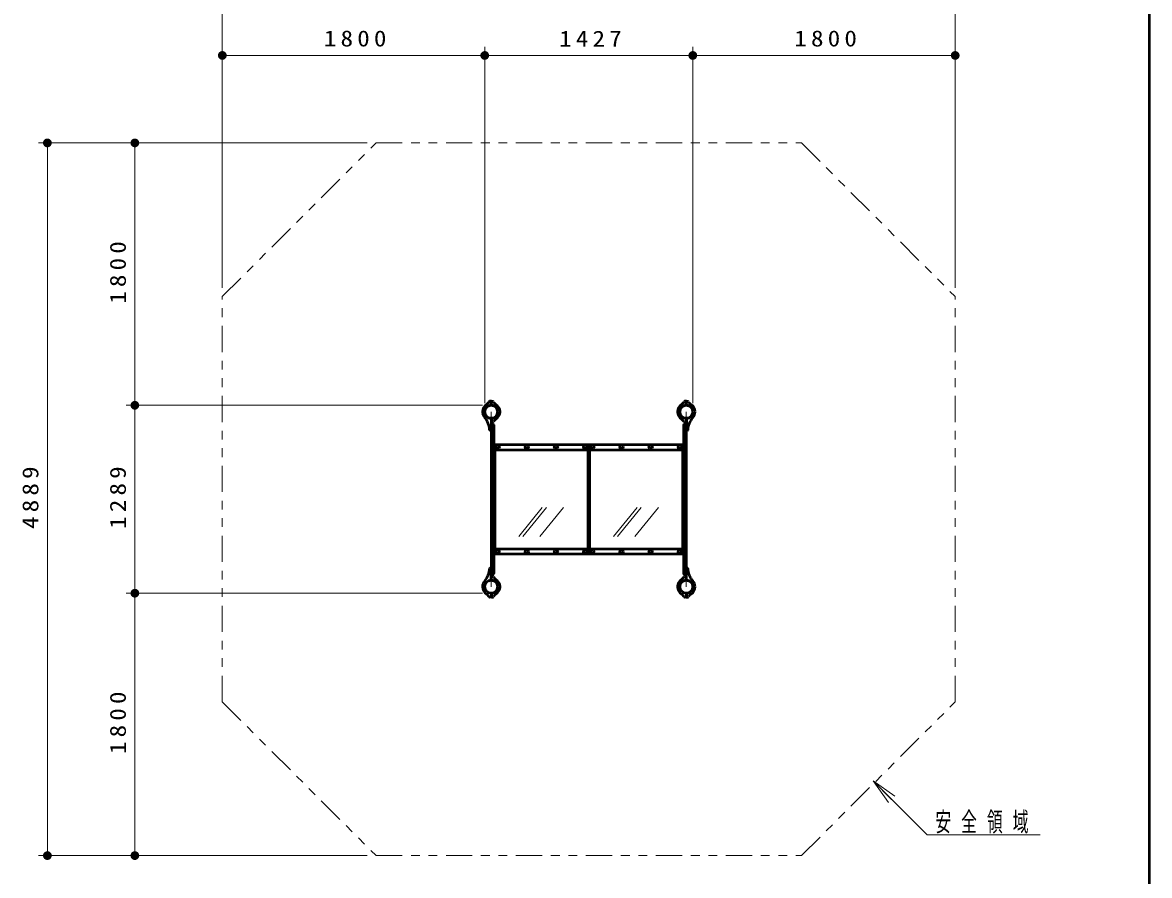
# Model space of a CAD drawing. Units: millimetres on the paper, with parts at other scales. Extents: x -385 to 0, y 0 to 267.
# Drawn here: x -128.8 to 0, y 79.6 to 177.1 of the extents above; entities that cross this region are included whole.
import ezdxf

# ---------------------------------------------------------------- set-up
doc = ezdxf.new("R2010")
doc.units = ezdxf.units.MM
for name, pattern in [('USER1', [4.5, 2.5, -2]), ('USER2', [6, 3, -1, 1, -1]), ('USER3', [8, 3, -1, 1, -1, 1, -1])]:
    doc.linetypes.add(name, pattern=pattern)
doc.layers.add('LY_1', color=140, linetype='Continuous', lineweight=50)
doc.styles.add('ＭＳ ゴシック', font='')
doc.styles.get('ＭＳ ゴシック').set_extended_font_data('MS Gothic')

# ---------------------------------------------------------------- blocks, each defined once
blk = doc.blocks.new('filled_dot')
at = {"color": 0, "linetype": 'Continuous', "lineweight": -2, "const_width": 1.25}
blk.add_lwpolyline([(-0.625, 0, 1), (0.625, 0, 1)], format="xyb", close=True, dxfattribs=at)

msp = doc.modelspace()

# ---------------------------------------------------------------- linework, layer by layer
at = {"layer": 'LY_1'}
for p, q in [((0, 127), (0, 267)), ((-75.312, 133.777), (-75.434, 133.773)), ((-75.278, 133.351), (-75.278, 133.744)), ((-75.228, 133.351), (-75.228, 133.744)), ((-75.193, 133.777), (-75.062, 133.773)), ((-74.267, 132.737), (-74.264, 132.737)), ((-53.939, 132.737), (-53.942, 132.737)), ((-53.012, 133.777), (-53.143, 133.773)), ((-52.978, 133.351), (-52.978, 133.744)), ((-52.928, 133.351), (-52.928, 133.744)), ((-52.893, 133.777), (-52.772, 133.773)), ((-75.278, 131.789), (-75.278, 130.479)), ((-75.228, 131.789), (-75.228, 131.396)), ((-74.267, 132.403), (-74.264, 132.403)), ((-53.939, 132.403), (-53.942, 132.403)), ((-52.978, 131.789), (-52.978, 131.396)), ((-52.928, 131.789), (-52.928, 130.479)), ((-75.313, 130.446), (-75.4, 130.451)), ((-75.253, 131.062), (-75.253, 114.078)), ((-75.203, 131.112), (-74.986, 131.112)), ((-75.193, 131.363), (-75.072, 131.367)), ((-74.936, 131.062), (-74.936, 114.078)), ((-53.27, 131.062), (-53.27, 114.078)), ((-53.003, 131.112), (-53.22, 131.112)), ((-53.012, 131.363), (-53.134, 131.367)), ((-52.953, 131.062), (-52.953, 114.078)), ((-52.893, 130.446), (-52.806, 130.451)), ((-74.936, 128.82), (-74.936, 116.32)), ((-74.936, 128.82), (-64.103, 128.82)), ((-74.853, 128.82), (-74.853, 116.32)), ((-74.736, 128.229), (-64.303, 128.229)), ((-64.186, 116.32), (-64.186, 128.82)), ((-64.103, 116.32), (-64.103, 128.82)), ((-64.103, 128.82), (-64.103, 116.32)), ((-64.103, 128.82), (-53.27, 128.82)), ((-64.02, 128.82), (-64.02, 116.32)), ((-63.903, 128.229), (-53.47, 128.229)), ((-53.353, 116.32), (-53.353, 128.82)), ((-53.27, 116.32), (-53.27, 128.82)), ((-74.936, 116.32), (-64.103, 116.32)), ((-74.736, 116.911), (-64.303, 116.911)), ((-64.103, 116.32), (-53.27, 116.32)), ((-63.903, 116.911), (-53.47, 116.911)), ((-75.313, 114.694), (-75.4, 114.69)), ((-52.893, 114.694), (-52.806, 114.69)), ((-75.278, 113.351), (-75.278, 114.661)), ((-75.228, 113.351), (-75.228, 113.744)), ((-75.203, 114.028), (-74.986, 114.028)), ((-75.193, 113.777), (-75.072, 113.773)), ((-53.003, 114.028), (-53.22, 114.028)), ((-53.012, 113.777), (-53.134, 113.773)), ((-52.978, 113.351), (-52.978, 113.744)), ((-52.928, 113.351), (-52.928, 114.661)), ((-74.267, 112.737), (-74.264, 112.737)), ((-74.267, 112.403), (-74.264, 112.403)), ((-53.939, 112.737), (-53.942, 112.737)), ((-53.939, 112.403), (-53.942, 112.403)), ((-75.312, 111.363), (-75.434, 111.367)), ((-75.278, 111.789), (-75.278, 111.396)), ((-75.228, 111.789), (-75.228, 111.396)), ((-75.193, 111.363), (-75.062, 111.367)), ((-53.012, 111.363), (-53.143, 111.367)), ((-52.978, 111.789), (-52.978, 111.396)), ((-52.928, 111.789), (-52.928, 111.396)), ((-52.893, 111.363), (-52.772, 111.367))]:
    msp.add_line(p, q, dxfattribs=at)
at = {"layer": 'LY_1', "color": 7}
msp.add_line((0, 0), (0, 267), dxfattribs=at)
at = {"layer": 'LY_1', "color": 7, "lineweight": 13}
for p, q in [((-105.995, 146.739), (-105.995, 184.313)), ((-22.21, 146.739), (-22.21, 184.313)), ((-75.995, 133.57), (-75.995, 174.313)), ((-52.21, 133.57), (-52.21, 174.313)), ((-105.995, 173.313), (-75.995, 173.313)), ((-75.995, 173.313), (-52.21, 173.313)), ((-52.21, 173.313), (-22.21, 173.313)), ((-89.422, 163.313), (-126.995, 163.313)), ((-125.995, 81.828), (-125.995, 163.313)), ((-115.995, 133.313), (-115.995, 163.313)), ((-76.253, 133.313), (-116.995, 133.313)), ((-115.995, 111.828), (-115.995, 133.313)), ((-69.411, 121.62), (-72.114, 118.318)), ((-68.939, 121.62), (-71.643, 118.318)), ((-66.976, 121.62), (-69.68, 118.318)), ((-58.578, 121.62), (-61.281, 118.318)), ((-58.106, 121.62), (-60.809, 118.318)), ((-56.143, 121.62), (-58.846, 118.318)), ((-76.253, 111.828), (-116.995, 111.828)), ((-115.995, 81.828), (-115.995, 111.828)), ((-29.83, 87.904), (-31.598, 90.379)), ((-31.598, 90.379), (-29.123, 88.611)), ((-31.598, 90.379), (-29.477, 88.258)), ((-31.598, 90.379), (-25.418, 84.199)), ((-25.418, 84.199), (-12.478, 84.199)), ((-89.422, 81.828), (-126.995, 81.828))]:
    msp.add_line(p, q, dxfattribs=at)
at = {"layer": 'LY_1', "linetype": 'USER3', "lineweight": 13}
for p, q in [((-105.995, 145.739), (-88.422, 163.313)), ((-88.422, 163.313), (-39.784, 163.313)), ((-39.784, 163.313), (-22.21, 145.739)), ((-105.995, 99.401), (-105.995, 145.739)), ((-22.21, 99.401), (-22.21, 145.739)), ((-105.995, 99.401), (-88.422, 81.828)), ((-39.784, 81.828), (-22.21, 99.401)), ((-88.422, 81.828), (-39.784, 81.828))]:
    msp.add_line(p, q, dxfattribs=at)
at = {"layer": 'LY_1', "color": 7, "linetype": 'USER2', "lineweight": 13}
for p, q in [((-75.253, 112.57), (-75.253, 132.57)), ((-52.953, 112.57), (-52.953, 132.57))]:
    msp.add_line(p, q, dxfattribs=at)
at = {"layer": 'LY_1', "color": 7, "linetype": 'USER1', "lineweight": 13}
for p, q in [((-74.77, 128.153), (-64.27, 128.153)), ((-63.936, 128.153), (-53.436, 128.153)), ((-74.77, 116.987), (-64.27, 116.987)), ((-63.936, 116.987), (-53.436, 116.987))]:
    msp.add_line(p, q, dxfattribs=at)
at = {"layer": 'LY_1'}
for centre, radius in [((-75.253, 132.57), 0.743), ((-75.253, 132.57), 0.743), ((-52.953, 132.57), 0.743), ((-74.52, 128.57), 0.2), ((-71.186, 128.57), 0.2), ((-67.853, 128.57), 0.2), ((-64.52, 128.57), 0.2), ((-63.686, 128.57), 0.2), ((-60.353, 128.57), 0.2), ((-57.02, 128.57), 0.2), ((-53.686, 128.57), 0.2), ((-74.52, 116.57), 0.2), ((-71.186, 116.57), 0.2), ((-67.853, 116.57), 0.2), ((-64.52, 116.57), 0.2), ((-63.686, 116.57), 0.2), ((-60.353, 116.57), 0.2), ((-57.02, 116.57), 0.2), ((-53.686, 116.57), 0.2), ((-75.253, 112.57), 0.743), ((-52.953, 112.57), 0.743)]:
    msp.add_circle(centre, radius, dxfattribs=at)
for centre, radius, start, end in [((-75.253, 132.57), 1, 122.72719, 180), ((-75.253, 132.57), 0.75, 94.27066, 180), ((-76.244, 134.112), 0.833, 302.72719, 332.54116), ((-75.431, 133.69), 0.0833, 92, 152.54116), ((-75.431, 133.69), 0.0833, 92, 152.54116), ((-75.311, 133.744), 0.0333, 0, 92), ((-75.311, 133.351), 0.0333, 274.27066, 0), ((-75.195, 133.744), 0.0333, 88, 180), ((-75.195, 133.351), 0.0333, 180, 265.72934), ((-75.253, 132.57), 0.75, 0, 85.72934), ((-75.075, 133.69), 0.0833, 27.45884, 88), ((-74.262, 134.112), 0.833, 207.45884, 237.27281), ((-75.253, 132.57), 1, 0, 57.2728), ((-74.264, 132.72), 0.0167, 8.62693, 90), ((-75.253, 132.57), 1.017, 0, 8.62693), ((-52.953, 132.57), 1.017, 171.37307, 180), ((-53.942, 132.72), 0.0167, 90, 171.37307), ((-52.953, 132.57), 1, 122.72719, 180), ((-52.953, 132.57), 0.75, 94.27066, 180), ((-53.944, 134.112), 0.833, 302.72719, 332.54116), ((-53.131, 133.69), 0.0833, 92, 152.54116), ((-53.011, 133.744), 0.0333, 0, 92), ((-53.011, 133.351), 0.0333, 274.27066, 0), ((-52.895, 133.744), 0.0333, 88, 180), ((-52.895, 133.351), 0.0333, 180, 265.72934), ((-52.953, 132.57), 0.75, 0, 85.72934), ((-52.775, 133.69), 0.0833, 27.45884, 88), ((-52.775, 133.69), 0.0833, 27.45884, 88), ((-51.962, 134.112), 0.833, 207.45884, 237.27281), ((-52.953, 132.57), 1, 0, 57.2728), ((-75.253, 132.57), 1, 180, 222.21724), ((-75.253, 132.57), 0.75, 180, 265.72934), ((-77.598, 130.442), 2.167, 1.08415, 42.21724), ((-75.311, 131.789), 0.0333, 0, 85.72934), ((-75.195, 131.789), 0.0333, 94.27066, 180), ((-75.253, 132.57), 0.75, 274.27066, 0), ((-74.262, 131.028), 0.833, 122.72719, 152.54116), ((-75.253, 132.57), 1, 302.72719, 0), ((-74.264, 132.42), 0.0167, 270, 351.37307), ((-75.253, 132.57), 1.017, 351.37307, 0), ((-52.953, 132.57), 1.017, 180, 188.62693), ((-53.942, 132.42), 0.0167, 188.62693, 270), ((-52.953, 132.57), 1, 180, 237.27281), ((-52.953, 132.57), 0.75, 180, 265.72934), ((-53.944, 131.028), 0.833, 27.45884, 57.2728), ((-53.011, 131.789), 0.0333, 0, 85.72934), ((-52.895, 131.789), 0.0333, 94.27066, 180), ((-52.953, 132.57), 0.75, 274.27066, 0), ((-50.608, 130.442), 2.167, 137.78276, 178.91585), ((-52.953, 132.57), 1, 317.78276, 0), ((-75.399, 130.484), 0.0333, 181.08415, 267), ((-75.311, 130.479), 0.0333, 267, 0), ((-75.203, 131.062), 0.05, 90, 180), ((-75.195, 131.396), 0.0333, 180, 272), ((-75.075, 131.45), 0.0833, 272, 332.54116), ((-74.986, 131.062), 0.05, 0, 90), ((-53.22, 131.062), 0.05, 90, 180), ((-53.131, 131.45), 0.0833, 207.45884, 268), ((-53.011, 131.396), 0.0333, 268, 0), ((-53.003, 131.062), 0.05, 0, 90), ((-52.895, 130.479), 0.0333, 180, 273), ((-52.807, 130.484), 0.0333, 273, 358.91585), ((-74.736, 128.345), 0.117, 180, 270), ((-64.303, 128.345), 0.117, 270, 0), ((-63.903, 128.345), 0.117, 180, 270), ((-53.47, 128.345), 0.117, 270, 0), ((-74.736, 116.795), 0.117, 90, 180), ((-64.303, 116.795), 0.117, 0, 90), ((-63.903, 116.795), 0.117, 90, 180), ((-53.47, 116.795), 0.117, 0, 90), ((-75.399, 114.656), 0.0333, 93, 178.91585), ((-75.311, 114.661), 0.0333, 0, 93), ((-52.895, 114.661), 0.0333, 87, 180), ((-52.807, 114.656), 0.0333, 1.08415, 87), ((-77.598, 114.698), 2.167, 317.78276, 358.91585), ((-75.203, 114.078), 0.05, 180, 270), ((-75.195, 113.744), 0.0333, 88, 180), ((-75.075, 113.69), 0.0833, 27.45884, 88), ((-74.262, 114.112), 0.833, 207.45884, 237.27281), ((-74.986, 114.078), 0.05, 270, 0), ((-75.253, 112.57), 1, 0, 57.2728), ((-52.953, 112.57), 1, 122.72719, 180), ((-53.944, 114.112), 0.833, 302.72719, 332.54116), ((-53.22, 114.078), 0.05, 180, 270), ((-53.131, 113.69), 0.0833, 92, 152.54116), ((-53.011, 113.744), 0.0333, 0, 92), ((-53.003, 114.078), 0.05, 270, 0), ((-50.608, 114.698), 2.167, 181.08415, 222.21724), ((-75.253, 112.57), 1, 137.78276, 180), ((-75.253, 112.57), 1, 180, 237.27281), ((-75.253, 112.57), 0.75, 94.27066, 180), ((-75.253, 112.57), 0.75, 180, 265.72934), ((-75.311, 113.351), 0.0333, 274.27066, 0), ((-75.195, 113.351), 0.0333, 180, 265.72934), ((-75.253, 112.57), 0.75, 0, 85.72934), ((-75.253, 112.57), 0.75, 274.27066, 0), ((-75.253, 112.57), 1, 302.72719, 0), ((-74.264, 112.72), 0.0167, 8.62693, 90), ((-74.264, 112.42), 0.0167, 270, 351.37307), ((-75.253, 112.57), 1.017, 0, 8.62693), ((-75.253, 112.57), 1.017, 351.37307, 0), ((-52.953, 112.57), 1.017, 171.37307, 180), ((-52.953, 112.57), 1.017, 180, 188.62693), ((-53.942, 112.72), 0.0167, 90, 171.37307), ((-53.942, 112.42), 0.0167, 188.62693, 270), ((-52.953, 112.57), 1, 180, 237.27281), ((-52.953, 112.57), 0.75, 94.27066, 180), ((-52.953, 112.57), 0.75, 180, 265.72934), ((-53.011, 113.351), 0.0333, 274.27066, 0), ((-52.895, 113.351), 0.0333, 180, 265.72934), ((-52.953, 112.57), 0.75, 0, 85.72934), ((-52.953, 112.57), 0.75, 274.27066, 0), ((-52.953, 112.57), 1, 302.72719, 0), ((-52.953, 112.57), 1, 0, 42.21724), ((-76.244, 111.028), 0.833, 27.45884, 57.2728), ((-75.431, 111.45), 0.0833, 207.45884, 268), ((-75.431, 111.45), 0.0833, 207.45884, 268), ((-75.311, 111.396), 0.0333, 268, 0), ((-75.311, 111.789), 0.0333, 0, 85.72934), ((-75.195, 111.789), 0.0333, 94.27066, 180), ((-75.195, 111.396), 0.0333, 180, 272), ((-75.075, 111.45), 0.0833, 272, 332.54116), ((-74.262, 111.028), 0.833, 122.72719, 152.54116), ((-53.944, 111.028), 0.833, 27.45884, 57.2728), ((-53.131, 111.45), 0.0833, 207.45884, 268), ((-53.011, 111.396), 0.0333, 268, 0), ((-53.011, 111.789), 0.0333, 0, 85.72934), ((-52.895, 111.789), 0.0333, 94.27066, 180), ((-52.895, 111.396), 0.0333, 180, 272), ((-52.775, 111.45), 0.0833, 272, 332.54116), ((-52.775, 111.45), 0.0833, 272, 332.54116), ((-51.962, 111.028), 0.833, 122.72719, 152.54116)]:
    msp.add_arc(centre, radius, start, end, dxfattribs=at)
at = {"layer": 'LY_1', "color": 7, "linetype": 'USER1', "lineweight": 13}
for centre, start, end in [((-74.77, 128.32), 180, 270), ((-64.27, 128.32), 270, 0), ((-63.936, 128.32), 180, 270), ((-53.436, 128.32), 270, 0), ((-74.77, 116.82), 90, 180), ((-64.27, 116.82), 0, 90), ((-63.936, 116.82), 90, 180), ((-53.436, 116.82), 0, 90)]:
    msp.add_arc(centre, 0.167, start, end, dxfattribs=at)

# ---------------------------------------------------------------- block references
at = {"layer": 'LY_1', "color": 7, "lineweight": 13, "xscale": 0.4, "yscale": 0.4}
for p in [(-105.995, 173.313), (-75.995, 173.313), (-52.21, 173.313)]:
    msp.add_blockref('filled_dot', p, dxfattribs=at)
for p, rotation in [((-75.995, 173.313), 180), ((-52.21, 173.313), 180), ((-22.21, 173.313), 180), ((-125.995, 163.313), 270), ((-115.995, 163.313), 270), ((-115.995, 133.313), 90), ((-115.995, 133.313), 270), ((-115.995, 111.828), 90), ((-115.995, 111.828), 270), ((-125.995, 81.828), 90), ((-115.995, 81.828), 90)]:
    msp.add_blockref('filled_dot', p, dxfattribs=dict(at, rotation=rotation))

# ---------------------------------------------------------------- texts
at = {"layer": 'LY_1', "color": 7, "style": 'ＭＳ ゴシック'}
for s, insert, char_height, attachment_point in [('\\T1.33;\\W1.15;1800', (-90.574, 174.313), 1.833, 8), ('\\T1.33;\\W1.15;1427', (-63.675, 174.313), 1.833, 8), ('\\T1.33;\\W1.15;1800', (-36.789, 174.313), 1.833, 8), ('\\T1.64;\\W0.6;安全領域', (-24.478, 84.349), 2.199, 7)]:
    msp.add_mtext(s, dxfattribs=dict(at, insert=insert, char_height=char_height, attachment_point=attachment_point))
at = {"layer": 'LY_1', "color": 7, "char_height": 1.833, "attachment_point": 8, "rotation": 90, "style": 'ＭＳ ゴシック'}
for s, insert in [('\\T1.33;\\W1.15;1800', (-116.995, 148.734)), ('\\T1.33;\\W1.15;4889', (-126.995, 122.987)), ('\\T1.33;\\W1.15;1289', (-116.995, 122.998)), ('\\T1.33;\\W1.15;1800', (-116.995, 97.249))]:
    msp.add_mtext(s, dxfattribs=dict(at, insert=insert))

doc.saveas('drawing.dxf')
